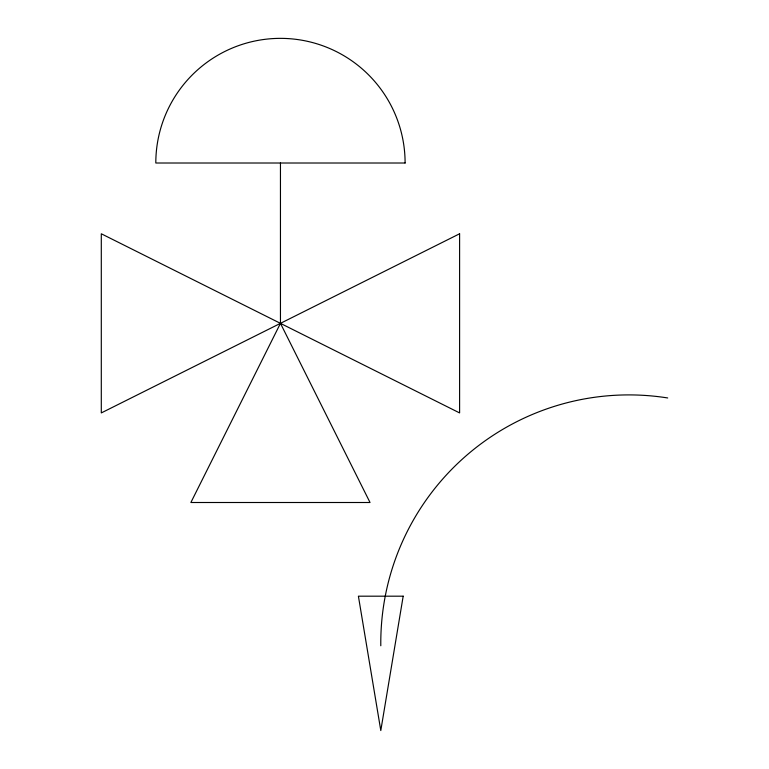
<?xml version="1.0" encoding="UTF-8"?>
<svg xmlns="http://www.w3.org/2000/svg" width="769" height="769" viewBox="0 0 769 769"><rect width="100%" height="100%" fill="white"/><g stroke="black" fill="none" stroke-linecap="round" stroke-linejoin="round"><path stroke-width="1.15" d="M280.454 323.345L190.875 502.503L370.033 502.503L280.454 323.345L280.454 163.009M380.799 645.768A248.118 248.118 0 0 1 667.703 397.958M403.187 596.186L380.799 730.55L358.402 596.186L403.187 596.186M459.602 233.776L101.297 412.924L101.297 233.776L459.602 412.924L459.602 233.776M405.1 163.009L155.809 163.009A124.645 124.645 0 0 1 280.454 38.363A124.645 124.645 0 0 1 405.1 163.009"/></g></svg>
